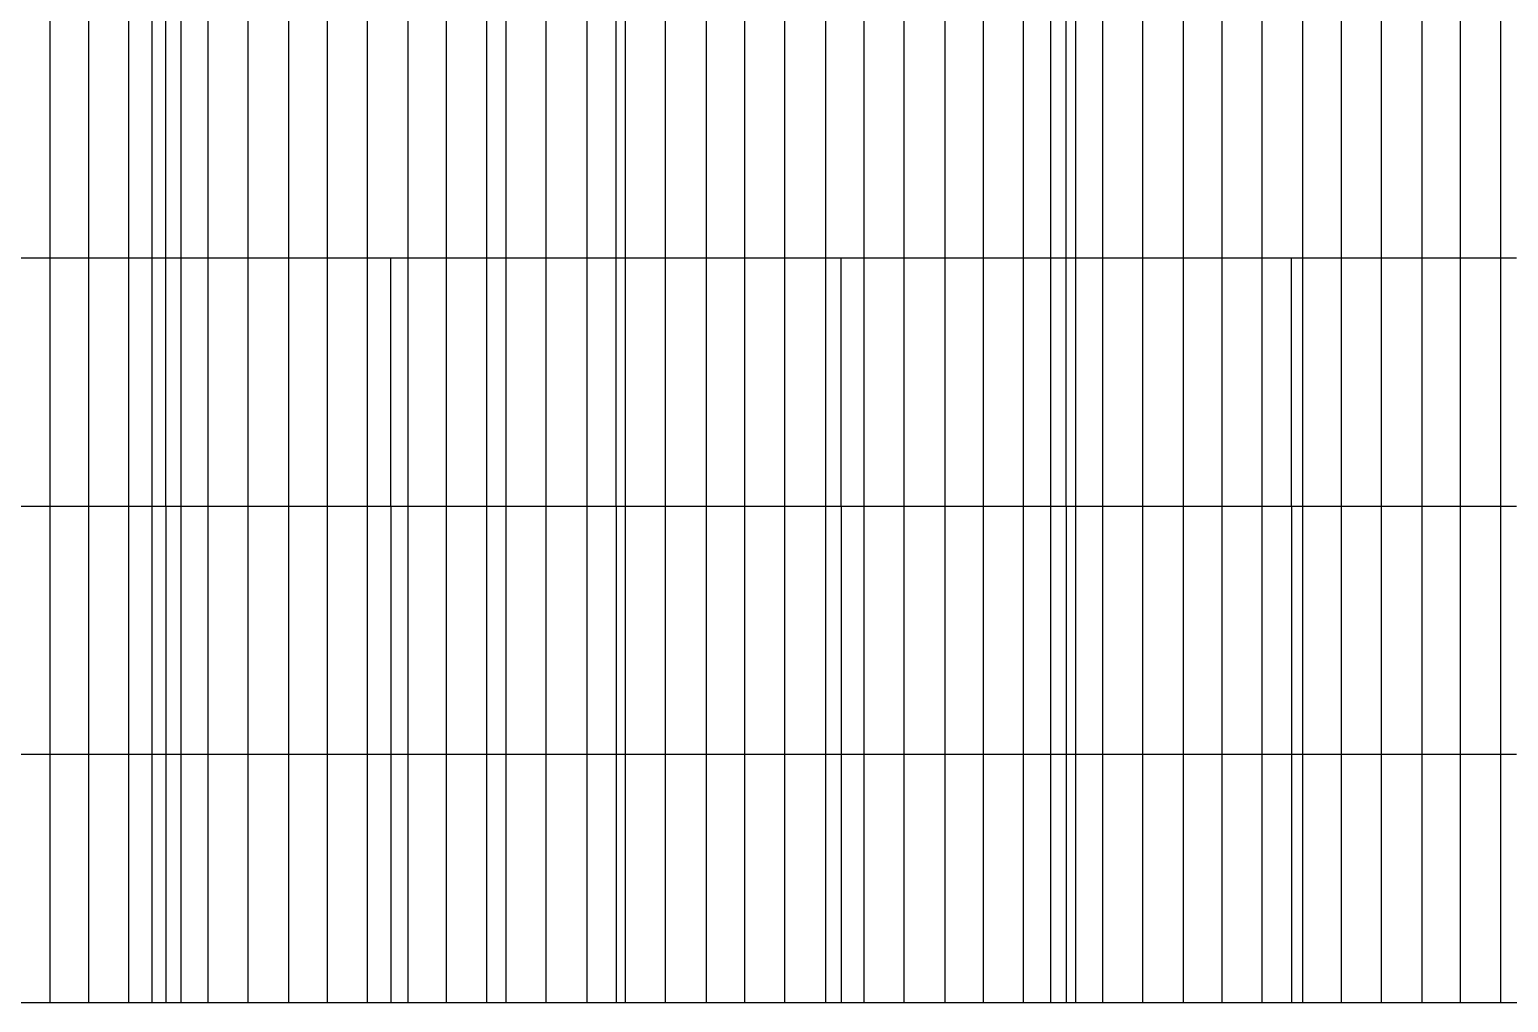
# Model space of a CAD drawing. Extents: x 0 to 304, y 106 to 158.
# Drawn here: x 113.16 to 151.59, y 106 to 131.28 of the extents above; entities that cross this region are included whole.
import ezdxf

# ---------------------------------------------------------------- set-up
doc = ezdxf.new("R2010")
doc.units = 0

msp = doc.modelspace()

# ---------------------------------------------------------------- linework, layer by layer
at = {"layer": 'main_merged'}
for p, q in [((111.75, 125.35, 4.8), (115.8, 125.35, 4.8)), ((111.75, 125.35, 9.6), (115.8, 125.35, 9.6)), ((111.75, 125.35, 14.4), (115.8, 125.35, 14.4)), ((123.45, 125.35, 4.8), (127.5, 125.35, 4.8)), ((123.45, 125.35, 9.6), (127.5, 125.35, 9.6)), ((123.45, 125.35, 14.4), (127.5, 125.35, 14.4)), ((135.15, 125.35, 4.8), (139.2, 125.35, 4.8)), ((135.15, 125.35, 9.6), (139.2, 125.35, 9.6)), ((135.15, 125.35, 14.4), (139.2, 125.35, 14.4)), ((146.85, 125.35, 4.8), (150.9, 125.35, 4.8)), ((146.85, 125.35, 9.6), (150.9, 125.35, 9.6)), ((146.85, 125.35, 14.4), (150.9, 125.35, 14.4)), ((111.75, 118.9, 4.8), (115.8, 118.9, 4.8)), ((111.75, 118.9, 9.6), (115.8, 118.9, 9.6)), ((111.75, 118.9, 14.4), (115.8, 118.9, 14.4)), ((123.45, 118.9, 4.8), (127.5, 118.9, 4.8)), ((123.45, 118.9, 9.6), (127.5, 118.9, 9.6)), ((123.45, 118.9, 14.4), (127.5, 118.9, 14.4)), ((135.15, 118.9, 4.8), (139.2, 118.9, 4.8)), ((135.15, 118.9, 9.6), (139.2, 118.9, 9.6)), ((135.15, 118.9, 14.4), (139.2, 118.9, 14.4)), ((146.85, 118.9, 4.8), (150.9, 118.9, 4.8)), ((146.85, 118.9, 9.6), (150.9, 118.9, 9.6)), ((146.85, 118.9, 14.4), (150.9, 118.9, 14.4)), ((111.75, 112.45, 4.8), (115.8, 112.45, 4.8)), ((111.75, 112.45, 9.6), (115.8, 112.45, 9.6)), ((111.75, 112.45, 14.4), (115.8, 112.45, 14.4)), ((123.45, 112.45, 4.8), (127.5, 112.45, 4.8)), ((123.45, 112.45, 9.6), (127.5, 112.45, 9.6)), ((123.45, 112.45, 14.4), (127.5, 112.45, 14.4)), ((135.15, 112.45, 4.8), (139.2, 112.45, 4.8)), ((135.15, 112.45, 9.6), (139.2, 112.45, 9.6)), ((135.15, 112.45, 14.4), (139.2, 112.45, 14.4)), ((146.85, 112.45, 4.8), (150.9, 112.45, 4.8)), ((146.85, 112.45, 9.6), (150.9, 112.45, 9.6)), ((146.85, 112.45, 14.4), (150.9, 112.45, 14.4)), ((111.75, 106, 4.8), (115.8, 106, 4.8)), ((111.75, 106, 9.6), (115.8, 106, 9.6)), ((111.75, 106, 14.4), (115.8, 106, 14.4)), ((123.45, 106, 4.8), (127.5, 106, 4.8)), ((123.45, 106, 9.6), (127.5, 106, 9.6)), ((123.45, 106, 14.4), (127.5, 106, 14.4)), ((135.15, 106, 4.8), (139.2, 106, 4.8)), ((135.15, 106, 9.6), (139.2, 106, 9.6)), ((135.15, 106, 14.4), (139.2, 106, 14.4)), ((146.85, 106, 4.8), (150.9, 106, 4.8)), ((146.85, 106, 9.6), (150.9, 106, 9.6)), ((146.85, 106, 14.4), (150.9, 106, 14.4))]:
    msp.add_line(p, q, dxfattribs=at)
at = {"layer": 'main_splited'}
for p, q in [((115.8, 125.35, 4.8), (116.7, 125.35, 4.8)), ((115.8, 125.35, 9.6), (116.7, 125.35, 9.6)), ((115.8, 125.35, 14.4), (116.7, 125.35, 14.4)), ((116.7, 125.35, 4.8), (122.55, 125.35, 4.8)), ((116.7, 125.35, 9.6), (122.55, 125.35, 9.6)), ((116.7, 125.35, 14.4), (122.55, 125.35, 14.4)), ((122.55, 125.35, 4.8), (123.45, 125.35, 4.8)), ((122.55, 125.35, 9.6), (123.45, 125.35, 9.6)), ((122.55, 125.35, 14.4), (123.45, 125.35, 14.4)), ((127.5, 125.35, 4.8), (128.4, 125.35, 4.8)), ((127.5, 125.35, 9.6), (128.4, 125.35, 9.6)), ((127.5, 125.35, 14.4), (128.4, 125.35, 14.4)), ((128.4, 125.35, 4.8), (134.25, 125.35, 4.8)), ((128.4, 125.35, 9.6), (134.25, 125.35, 9.6)), ((128.4, 125.35, 14.4), (134.25, 125.35, 14.4)), ((134.25, 125.35, 4.8), (135.15, 125.35, 4.8)), ((134.25, 125.35, 9.6), (135.15, 125.35, 9.6)), ((134.25, 125.35, 14.4), (135.15, 125.35, 14.4)), ((139.2, 125.35, 4.8), (140.1, 125.35, 4.8)), ((139.2, 125.35, 9.6), (140.1, 125.35, 9.6)), ((139.2, 125.35, 14.4), (140.1, 125.35, 14.4)), ((140.1, 125.35, 4.8), (145.95, 125.35, 4.8)), ((140.1, 125.35, 9.6), (145.95, 125.35, 9.6)), ((140.1, 125.35, 14.4), (145.95, 125.35, 14.4)), ((145.95, 125.35, 4.8), (146.85, 125.35, 4.8)), ((145.95, 125.35, 9.6), (146.85, 125.35, 9.6)), ((145.95, 125.35, 14.4), (146.85, 125.35, 14.4)), ((150.9, 125.35, 4.8), (151.8, 125.35, 4.8)), ((150.9, 125.35, 9.6), (151.8, 125.35, 9.6)), ((150.9, 125.35, 14.4), (151.8, 125.35, 14.4)), ((115.8, 118.9, 4.8), (116.7, 118.9, 4.8)), ((115.8, 118.9, 9.6), (116.7, 118.9, 9.6)), ((115.8, 118.9, 14.4), (116.7, 118.9, 14.4)), ((116.7, 118.9, 4.8), (122.55, 118.9, 4.8)), ((116.7, 118.9, 9.6), (122.55, 118.9, 9.6)), ((116.7, 118.9, 14.4), (122.55, 118.9, 14.4)), ((122.55, 118.9, 4.8), (123.45, 118.9, 4.8)), ((122.55, 118.9, 9.6), (123.45, 118.9, 9.6)), ((122.55, 118.9, 14.4), (123.45, 118.9, 14.4)), ((127.5, 118.9, 4.8), (128.4, 118.9, 4.8)), ((127.5, 118.9, 9.6), (128.4, 118.9, 9.6)), ((127.5, 118.9, 14.4), (128.4, 118.9, 14.4)), ((128.4, 118.9, 4.8), (134.25, 118.9, 4.8)), ((128.4, 118.9, 9.6), (134.25, 118.9, 9.6)), ((128.4, 118.9, 14.4), (134.25, 118.9, 14.4)), ((134.25, 118.9, 4.8), (135.15, 118.9, 4.8)), ((134.25, 118.9, 9.6), (135.15, 118.9, 9.6)), ((134.25, 118.9, 14.4), (135.15, 118.9, 14.4)), ((139.2, 118.9, 4.8), (140.1, 118.9, 4.8)), ((139.2, 118.9, 9.6), (140.1, 118.9, 9.6)), ((139.2, 118.9, 14.4), (140.1, 118.9, 14.4)), ((140.1, 118.9, 4.8), (145.95, 118.9, 4.8)), ((140.1, 118.9, 9.6), (145.95, 118.9, 9.6)), ((140.1, 118.9, 14.4), (145.95, 118.9, 14.4)), ((145.95, 118.9, 4.8), (146.85, 118.9, 4.8)), ((145.95, 118.9, 9.6), (146.85, 118.9, 9.6)), ((145.95, 118.9, 14.4), (146.85, 118.9, 14.4)), ((150.9, 118.9, 4.8), (151.8, 118.9, 4.8)), ((150.9, 118.9, 9.6), (151.8, 118.9, 9.6)), ((150.9, 118.9, 14.4), (151.8, 118.9, 14.4)), ((115.8, 112.45, 4.8), (116.7, 112.45, 4.8)), ((115.8, 112.45, 9.6), (116.7, 112.45, 9.6)), ((115.8, 112.45, 14.4), (116.7, 112.45, 14.4)), ((116.7, 112.45, 4.8), (122.55, 112.45, 4.8)), ((116.7, 112.45, 9.6), (122.55, 112.45, 9.6)), ((116.7, 112.45, 14.4), (122.55, 112.45, 14.4)), ((122.55, 112.45, 4.8), (123.45, 112.45, 4.8)), ((122.55, 112.45, 9.6), (123.45, 112.45, 9.6)), ((122.55, 112.45, 14.4), (123.45, 112.45, 14.4)), ((127.5, 112.45, 4.8), (128.4, 112.45, 4.8)), ((127.5, 112.45, 9.6), (128.4, 112.45, 9.6)), ((127.5, 112.45, 14.4), (128.4, 112.45, 14.4)), ((128.4, 112.45, 4.8), (134.25, 112.45, 4.8)), ((128.4, 112.45, 9.6), (134.25, 112.45, 9.6)), ((128.4, 112.45, 14.4), (134.25, 112.45, 14.4)), ((134.25, 112.45, 4.8), (135.15, 112.45, 4.8)), ((134.25, 112.45, 9.6), (135.15, 112.45, 9.6)), ((134.25, 112.45, 14.4), (135.15, 112.45, 14.4)), ((139.2, 112.45, 4.8), (140.1, 112.45, 4.8)), ((139.2, 112.45, 9.6), (140.1, 112.45, 9.6)), ((139.2, 112.45, 14.4), (140.1, 112.45, 14.4)), ((140.1, 112.45, 4.8), (145.95, 112.45, 4.8)), ((140.1, 112.45, 9.6), (145.95, 112.45, 9.6)), ((140.1, 112.45, 14.4), (145.95, 112.45, 14.4)), ((145.95, 112.45, 4.8), (146.85, 112.45, 4.8)), ((145.95, 112.45, 9.6), (146.85, 112.45, 9.6)), ((145.95, 112.45, 14.4), (146.85, 112.45, 14.4)), ((150.9, 112.45, 4.8), (151.8, 112.45, 4.8)), ((150.9, 112.45, 9.6), (151.8, 112.45, 9.6)), ((150.9, 112.45, 14.4), (151.8, 112.45, 14.4)), ((115.8, 106, 4.8), (116.7, 106, 4.8)), ((115.8, 106, 9.6), (116.7, 106, 9.6)), ((115.8, 106, 14.4), (116.7, 106, 14.4)), ((116.7, 106, 4.8), (122.55, 106, 4.8)), ((116.7, 106, 9.6), (122.55, 106, 9.6)), ((116.7, 106, 14.4), (122.55, 106, 14.4)), ((122.55, 106, 4.8), (123.45, 106, 4.8)), ((122.55, 106, 9.6), (123.45, 106, 9.6)), ((122.55, 106, 14.4), (123.45, 106, 14.4)), ((127.5, 106, 4.8), (128.4, 106, 4.8)), ((127.5, 106, 9.6), (128.4, 106, 9.6)), ((127.5, 106, 14.4), (128.4, 106, 14.4)), ((128.4, 106, 4.8), (134.25, 106, 4.8)), ((128.4, 106, 9.6), (134.25, 106, 9.6)), ((128.4, 106, 14.4), (134.25, 106, 14.4)), ((134.25, 106, 4.8), (135.15, 106, 4.8)), ((134.25, 106, 9.6), (135.15, 106, 9.6)), ((134.25, 106, 14.4), (135.15, 106, 14.4)), ((139.2, 106, 4.8), (140.1, 106, 4.8)), ((139.2, 106, 9.6), (140.1, 106, 9.6)), ((139.2, 106, 14.4), (140.1, 106, 14.4)), ((140.1, 106, 4.8), (145.95, 106, 4.8)), ((140.1, 106, 9.6), (145.95, 106, 9.6)), ((140.1, 106, 14.4), (145.95, 106, 14.4)), ((145.95, 106, 4.8), (146.85, 106, 4.8)), ((145.95, 106, 9.6), (146.85, 106, 9.6)), ((145.95, 106, 14.4), (146.85, 106, 14.4)), ((150.9, 106, 4.8), (151.8, 106, 4.8)), ((150.9, 106, 9.6), (151.8, 106, 9.6)), ((150.9, 106, 14.4), (151.8, 106, 14.4))]:
    msp.add_line(p, q, dxfattribs=at)
at = {"layer": 'RRO 200x300x6'}
for p, q in [((116.7, 125.35), (116.7, 125.35, 4.8)), ((116.7, 125.35, 4.8), (116.7, 125.35, 9.6)), ((116.7, 125.35, 9.6), (116.7, 125.35, 14.4)), ((122.55, 125.35), (122.55, 125.35, 4.8)), ((122.55, 125.35, 4.8), (122.55, 125.35, 9.6)), ((122.55, 125.35, 9.6), (122.55, 125.35, 14.4)), ((128.4, 125.35), (128.4, 125.35, 4.8)), ((128.4, 125.35, 4.8), (128.4, 125.35, 9.6)), ((128.4, 125.35, 9.6), (128.4, 125.35, 14.4)), ((134.25, 125.35), (134.25, 125.35, 4.8)), ((134.25, 125.35, 4.8), (134.25, 125.35, 9.6)), ((134.25, 125.35, 9.6), (134.25, 125.35, 14.4)), ((140.1, 125.35), (140.1, 125.35, 4.8)), ((140.1, 125.35, 4.8), (140.1, 125.35, 9.6)), ((140.1, 125.35, 9.6), (140.1, 125.35, 14.4)), ((145.95, 125.35), (145.95, 125.35, 4.8)), ((145.95, 125.35, 4.8), (145.95, 125.35, 9.6)), ((145.95, 125.35, 9.6), (145.95, 125.35, 14.4)), ((116.7, 118.9), (116.7, 118.9, 4.8)), ((116.7, 118.9, 4.8), (116.7, 118.9, 9.6)), ((116.7, 118.9, 9.6), (116.7, 118.9, 14.4)), ((122.55, 118.9), (122.55, 118.9, 4.8)), ((122.55, 118.9, 4.8), (122.55, 118.9, 9.6)), ((122.55, 118.9, 9.6), (122.55, 118.9, 14.4)), ((128.4, 118.9), (128.4, 118.9, 4.8)), ((128.4, 118.9, 4.8), (128.4, 118.9, 9.6)), ((128.4, 118.9, 9.6), (128.4, 118.9, 14.4)), ((134.25, 118.9), (134.25, 118.9, 4.8)), ((134.25, 118.9, 4.8), (134.25, 118.9, 9.6)), ((134.25, 118.9, 9.6), (134.25, 118.9, 14.4)), ((140.1, 118.9), (140.1, 118.9, 4.8)), ((140.1, 118.9, 4.8), (140.1, 118.9, 9.6)), ((140.1, 118.9, 9.6), (140.1, 118.9, 14.4)), ((145.95, 118.9), (145.95, 118.9, 4.8)), ((145.95, 118.9, 4.8), (145.95, 118.9, 9.6)), ((145.95, 118.9, 9.6), (145.95, 118.9, 14.4)), ((116.7, 112.45), (116.7, 112.45, 4.8)), ((116.7, 112.45, 4.8), (116.7, 112.45, 9.6)), ((116.7, 112.45, 9.6), (116.7, 112.45, 14.4)), ((122.55, 112.45), (122.55, 112.45, 4.8)), ((122.55, 112.45, 4.8), (122.55, 112.45, 9.6)), ((122.55, 112.45, 9.6), (122.55, 112.45, 14.4)), ((128.4, 112.45), (128.4, 112.45, 4.8)), ((128.4, 112.45, 4.8), (128.4, 112.45, 9.6)), ((128.4, 112.45, 9.6), (128.4, 112.45, 14.4)), ((134.25, 112.45), (134.25, 112.45, 4.8)), ((134.25, 112.45, 4.8), (134.25, 112.45, 9.6)), ((134.25, 112.45, 9.6), (134.25, 112.45, 14.4)), ((140.1, 112.45), (140.1, 112.45, 4.8)), ((140.1, 112.45, 4.8), (140.1, 112.45, 9.6)), ((140.1, 112.45, 9.6), (140.1, 112.45, 14.4)), ((145.95, 112.45), (145.95, 112.45, 4.8)), ((145.95, 112.45, 4.8), (145.95, 112.45, 9.6)), ((145.95, 112.45, 9.6), (145.95, 112.45, 14.4)), ((116.7, 106), (116.7, 106, 4.8)), ((116.7, 106, 4.8), (116.7, 106, 9.6)), ((116.7, 106, 9.6), (116.7, 106, 14.4)), ((122.55, 106), (122.55, 106, 4.8)), ((122.55, 106, 4.8), (122.55, 106, 9.6)), ((122.55, 106, 9.6), (122.55, 106, 14.4)), ((128.4, 106), (128.4, 106, 4.8)), ((128.4, 106, 4.8), (128.4, 106, 9.6)), ((128.4, 106, 9.6), (128.4, 106, 14.4)), ((134.25, 106), (134.25, 106, 4.8)), ((134.25, 106, 4.8), (134.25, 106, 9.6)), ((134.25, 106, 9.6), (134.25, 106, 14.4)), ((140.1, 106), (140.1, 106, 4.8)), ((140.1, 106, 4.8), (140.1, 106, 9.6)), ((140.1, 106, 9.6), (140.1, 106, 14.4)), ((145.95, 106), (145.95, 106, 4.8)), ((145.95, 106, 4.8), (145.95, 106, 9.6)), ((145.95, 106, 9.6), (145.95, 106, 14.4))]:
    msp.add_line(p, q, dxfattribs=at)
at = {"layer": 'secondary'}
for p, q in [((113.69, 131.8, 4.8), (113.69, 125.35, 4.8)), ((113.69, 131.8, 9.6), (113.69, 125.35, 9.6)), ((113.69, 131.8, 14.4), (113.69, 125.35, 14.4)), ((114.69, 131.8, 4.8), (114.69, 125.35, 4.8)), ((114.69, 131.8, 9.6), (114.69, 125.35, 9.6)), ((114.69, 131.8, 14.4), (114.69, 125.35, 14.4)), ((115.73, 131.8, 4.8), (115.73, 125.35, 4.8)), ((115.73, 131.8, 9.6), (115.73, 125.35, 9.6)), ((115.73, 131.8, 14.4), (115.73, 125.35, 14.4)), ((116.34, 131.8, 4.8), (116.34, 125.35, 4.8)), ((116.34, 131.8, 9.6), (116.34, 125.35, 9.6)), ((116.34, 131.8, 14.4), (116.34, 125.35, 14.4)), ((117.09, 131.8, 4.8), (117.09, 125.35, 4.8)), ((117.09, 131.8, 9.6), (117.09, 125.35, 9.6)), ((117.09, 131.8, 14.4), (117.09, 125.35, 14.4)), ((117.79, 131.8, 4.8), (117.79, 125.35, 4.8)), ((117.79, 131.8, 9.6), (117.79, 125.35, 9.6)), ((117.79, 131.8, 14.4), (117.79, 125.35, 14.4)), ((118.83, 131.8, 4.8), (118.83, 125.35, 4.8)), ((118.83, 131.8, 9.6), (118.83, 125.35, 9.6)), ((118.83, 131.8, 14.4), (118.83, 125.35, 14.4)), ((119.89, 131.8, 4.8), (119.89, 125.35, 4.8)), ((119.89, 131.8, 9.6), (119.89, 125.35, 9.6)), ((119.89, 131.8, 14.4), (119.89, 125.35, 14.4)), ((120.89, 131.8, 4.8), (120.89, 125.35, 4.8)), ((120.89, 131.8, 9.6), (120.89, 125.35, 9.6)), ((120.89, 131.8, 14.4), (120.89, 125.35, 14.4)), ((121.93, 131.8, 4.8), (121.93, 125.35, 4.8)), ((121.93, 131.8, 9.6), (121.93, 125.35, 9.6)), ((121.93, 131.8, 14.4), (121.93, 125.35, 14.4)), ((122.99, 131.8, 4.8), (122.99, 125.35, 4.8)), ((122.99, 131.8, 9.6), (122.99, 125.35, 9.6)), ((122.99, 131.8, 14.4), (122.99, 125.35, 14.4)), ((123.99, 131.8, 4.8), (123.99, 125.35, 4.8)), ((123.99, 131.8, 9.6), (123.99, 125.35, 9.6)), ((123.99, 131.8, 14.4), (123.99, 125.35, 14.4)), ((125.03, 131.8, 4.8), (125.03, 125.35, 4.8)), ((125.03, 131.8, 9.6), (125.03, 125.35, 9.6)), ((125.03, 131.8, 14.4), (125.03, 125.35, 14.4)), ((125.54, 131.8, 4.8), (125.54, 125.35, 4.8)), ((125.54, 131.8, 9.6), (125.54, 125.35, 9.6)), ((125.54, 131.8, 14.4), (125.54, 125.35, 14.4)), ((126.58, 131.8, 4.8), (126.58, 125.35, 4.8)), ((126.58, 131.8, 9.6), (126.58, 125.35, 9.6)), ((126.58, 131.8, 14.4), (126.58, 125.35, 14.4)), ((127.64, 131.8, 4.8), (127.64, 125.35, 4.8)), ((127.64, 131.8, 9.6), (127.64, 125.35, 9.6)), ((127.64, 131.8, 14.4), (127.64, 125.35, 14.4)), ((128.64, 131.8, 4.8), (128.64, 125.35, 4.8)), ((128.64, 131.8, 9.6), (128.64, 125.35, 9.6)), ((128.64, 131.8, 14.4), (128.64, 125.35, 14.4)), ((129.68, 131.8, 4.8), (129.68, 125.35, 4.8)), ((129.68, 131.8, 9.6), (129.68, 125.35, 9.6)), ((129.68, 131.8, 14.4), (129.68, 125.35, 14.4)), ((130.74, 131.8, 4.8), (130.74, 125.35, 4.8)), ((130.74, 131.8, 9.6), (130.74, 125.35, 9.6)), ((130.74, 131.8, 14.4), (130.74, 125.35, 14.4)), ((131.74, 131.8, 4.8), (131.74, 125.35, 4.8)), ((131.74, 131.8, 9.6), (131.74, 125.35, 9.6)), ((131.74, 131.8, 14.4), (131.74, 125.35, 14.4)), ((132.78, 131.8, 4.8), (132.78, 125.35, 4.8)), ((132.78, 131.8, 9.6), (132.78, 125.35, 9.6)), ((132.78, 131.8, 14.4), (132.78, 125.35, 14.4)), ((133.84, 131.8, 4.8), (133.84, 125.35, 4.8)), ((133.84, 131.8, 9.6), (133.84, 125.35, 9.6)), ((133.84, 131.8, 14.4), (133.84, 125.35, 14.4)), ((134.84, 131.8, 4.8), (134.84, 125.35, 4.8)), ((134.84, 131.8, 9.6), (134.84, 125.35, 9.6)), ((134.84, 131.8, 14.4), (134.84, 125.35, 14.4)), ((135.88, 131.8, 4.8), (135.88, 125.35, 4.8)), ((135.88, 131.8, 9.6), (135.88, 125.35, 9.6)), ((135.88, 131.8, 14.4), (135.88, 125.35, 14.4)), ((136.94, 131.8, 4.8), (136.94, 125.35, 4.8)), ((136.94, 131.8, 9.6), (136.94, 125.35, 9.6)), ((136.94, 131.8, 14.4), (136.94, 125.35, 14.4)), ((137.94, 131.8, 4.8), (137.94, 125.35, 4.8)), ((137.94, 131.8, 9.6), (137.94, 125.35, 9.6)), ((137.94, 131.8, 14.4), (137.94, 125.35, 14.4)), ((138.98, 131.8, 4.8), (138.98, 125.35, 4.8)), ((138.98, 131.8, 9.6), (138.98, 125.35, 9.6)), ((138.98, 131.8, 14.4), (138.98, 125.35, 14.4)), ((139.69, 131.8, 4.8), (139.69, 125.35, 4.8)), ((139.69, 131.8, 9.6), (139.69, 125.35, 9.6)), ((139.69, 131.8, 14.4), (139.69, 125.35, 14.4)), ((140.34, 131.8, 4.8), (140.34, 125.35, 4.8)), ((140.34, 131.8, 9.6), (140.34, 125.35, 9.6)), ((140.34, 131.8, 14.4), (140.34, 125.35, 14.4)), ((141.04, 131.8, 4.8), (141.04, 125.35, 4.8)), ((141.04, 131.8, 9.6), (141.04, 125.35, 9.6)), ((141.04, 131.8, 14.4), (141.04, 125.35, 14.4)), ((142.08, 131.8, 4.8), (142.08, 125.35, 4.8)), ((142.08, 131.8, 9.6), (142.08, 125.35, 9.6)), ((142.08, 131.8, 14.4), (142.08, 125.35, 14.4)), ((143.14, 131.8, 4.8), (143.14, 125.35, 4.8)), ((143.14, 131.8, 9.6), (143.14, 125.35, 9.6)), ((143.14, 131.8, 14.4), (143.14, 125.35, 14.4)), ((144.14, 131.8, 4.8), (144.14, 125.35, 4.8)), ((144.14, 131.8, 9.6), (144.14, 125.35, 9.6)), ((144.14, 131.8, 14.4), (144.14, 125.35, 14.4)), ((145.18, 131.8, 4.8), (145.18, 125.35, 4.8)), ((145.18, 131.8, 9.6), (145.18, 125.35, 9.6)), ((145.18, 131.8, 14.4), (145.18, 125.35, 14.4)), ((146.24, 131.8, 4.8), (146.24, 125.35, 4.8)), ((146.24, 131.8, 9.6), (146.24, 125.35, 9.6)), ((146.24, 131.8, 14.4), (146.24, 125.35, 14.4)), ((147.24, 131.8, 4.8), (147.24, 125.35, 4.8)), ((147.24, 131.8, 9.6), (147.24, 125.35, 9.6)), ((147.24, 131.8, 14.4), (147.24, 125.35, 14.4)), ((148.28, 131.8, 4.8), (148.28, 125.35, 4.8)), ((148.28, 131.8, 9.6), (148.28, 125.35, 9.6)), ((148.28, 131.8, 14.4), (148.28, 125.35, 14.4)), ((149.34, 131.8, 4.8), (149.34, 125.35, 4.8)), ((149.34, 131.8, 9.6), (149.34, 125.35, 9.6)), ((149.34, 131.8, 14.4), (149.34, 125.35, 14.4)), ((150.34, 131.8, 4.8), (150.34, 125.35, 4.8)), ((150.34, 131.8, 9.6), (150.34, 125.35, 9.6)), ((150.34, 131.8, 14.4), (150.34, 125.35, 14.4)), ((151.38, 131.8, 4.8), (151.38, 125.35, 4.8)), ((151.38, 131.8, 9.6), (151.38, 125.35, 9.6)), ((151.38, 131.8, 14.4), (151.38, 125.35, 14.4)), ((113.69, 125.35, 4.8), (113.69, 118.9, 4.8)), ((113.69, 125.35, 9.6), (113.69, 118.9, 9.6)), ((113.69, 125.35, 14.4), (113.69, 118.9, 14.4)), ((114.69, 125.35, 4.8), (114.69, 118.9, 4.8)), ((114.69, 125.35, 9.6), (114.69, 118.9, 9.6)), ((114.69, 125.35, 14.4), (114.69, 118.9, 14.4)), ((115.73, 125.35, 4.8), (115.73, 118.9, 4.8)), ((115.73, 125.35, 9.6), (115.73, 118.9, 9.6)), ((115.73, 125.35, 14.4), (115.73, 118.9, 14.4)), ((116.34, 125.35, 4.8), (116.34, 118.9, 4.8)), ((116.34, 125.35, 9.6), (116.34, 118.9, 9.6)), ((116.34, 125.35, 14.4), (116.34, 118.9, 14.4)), ((117.09, 125.35, 4.8), (117.09, 118.9, 4.8)), ((117.09, 125.35, 9.6), (117.09, 118.9, 9.6)), ((117.09, 125.35, 14.4), (117.09, 118.9, 14.4)), ((117.79, 125.35, 4.8), (117.79, 118.9, 4.8)), ((117.79, 125.35, 9.6), (117.79, 118.9, 9.6)), ((117.79, 125.35, 14.4), (117.79, 118.9, 14.4)), ((118.83, 125.35, 4.8), (118.83, 118.9, 4.8)), ((118.83, 125.35, 9.6), (118.83, 118.9, 9.6)), ((118.83, 125.35, 14.4), (118.83, 118.9, 14.4)), ((119.89, 125.35, 4.8), (119.89, 118.9, 4.8)), ((119.89, 125.35, 9.6), (119.89, 118.9, 9.6)), ((119.89, 125.35, 14.4), (119.89, 118.9, 14.4)), ((120.89, 125.35, 4.8), (120.89, 118.9, 4.8)), ((120.89, 125.35, 9.6), (120.89, 118.9, 9.6)), ((120.89, 125.35, 14.4), (120.89, 118.9, 14.4)), ((121.93, 125.35, 4.8), (121.93, 118.9, 4.8)), ((121.93, 125.35, 9.6), (121.93, 118.9, 9.6)), ((121.93, 125.35, 14.4), (121.93, 118.9, 14.4)), ((122.99, 125.35, 4.8), (122.99, 118.9, 4.8)), ((122.99, 125.35, 9.6), (122.99, 118.9, 9.6)), ((122.99, 125.35, 14.4), (122.99, 118.9, 14.4)), ((123.99, 125.35, 4.8), (123.99, 118.9, 4.8)), ((123.99, 125.35, 9.6), (123.99, 118.9, 9.6)), ((123.99, 125.35, 14.4), (123.99, 118.9, 14.4)), ((125.03, 125.35, 4.8), (125.03, 118.9, 4.8)), ((125.03, 125.35, 9.6), (125.03, 118.9, 9.6)), ((125.03, 125.35, 14.4), (125.03, 118.9, 14.4)), ((125.54, 125.35, 4.8), (125.54, 118.9, 4.8)), ((125.54, 125.35, 9.6), (125.54, 118.9, 9.6)), ((125.54, 125.35, 14.4), (125.54, 118.9, 14.4)), ((126.58, 125.35, 4.8), (126.58, 118.9, 4.8)), ((126.58, 125.35, 9.6), (126.58, 118.9, 9.6)), ((126.58, 125.35, 14.4), (126.58, 118.9, 14.4)), ((127.64, 125.35, 4.8), (127.64, 118.9, 4.8)), ((127.64, 125.35, 9.6), (127.64, 118.9, 9.6)), ((127.64, 125.35, 14.4), (127.64, 118.9, 14.4)), ((128.64, 125.35, 4.8), (128.64, 118.9, 4.8)), ((128.64, 125.35, 9.6), (128.64, 118.9, 9.6)), ((128.64, 125.35, 14.4), (128.64, 118.9, 14.4)), ((129.68, 125.35, 4.8), (129.68, 118.9, 4.8)), ((129.68, 125.35, 9.6), (129.68, 118.9, 9.6)), ((129.68, 125.35, 14.4), (129.68, 118.9, 14.4)), ((130.74, 125.35, 4.8), (130.74, 118.9, 4.8)), ((130.74, 125.35, 9.6), (130.74, 118.9, 9.6)), ((130.74, 125.35, 14.4), (130.74, 118.9, 14.4)), ((131.74, 125.35, 4.8), (131.74, 118.9, 4.8)), ((131.74, 125.35, 9.6), (131.74, 118.9, 9.6)), ((131.74, 125.35, 14.4), (131.74, 118.9, 14.4)), ((132.78, 125.35, 4.8), (132.78, 118.9, 4.8)), ((132.78, 125.35, 9.6), (132.78, 118.9, 9.6)), ((132.78, 125.35, 14.4), (132.78, 118.9, 14.4)), ((133.84, 125.35, 4.8), (133.84, 118.9, 4.8)), ((133.84, 125.35, 9.6), (133.84, 118.9, 9.6)), ((133.84, 125.35, 14.4), (133.84, 118.9, 14.4)), ((134.84, 125.35, 4.8), (134.84, 118.9, 4.8)), ((134.84, 125.35, 9.6), (134.84, 118.9, 9.6)), ((134.84, 125.35, 14.4), (134.84, 118.9, 14.4)), ((135.88, 125.35, 4.8), (135.88, 118.9, 4.8)), ((135.88, 125.35, 9.6), (135.88, 118.9, 9.6)), ((135.88, 125.35, 14.4), (135.88, 118.9, 14.4)), ((136.94, 125.35, 4.8), (136.94, 118.9, 4.8)), ((136.94, 125.35, 9.6), (136.94, 118.9, 9.6)), ((136.94, 125.35, 14.4), (136.94, 118.9, 14.4)), ((137.94, 125.35, 4.8), (137.94, 118.9, 4.8)), ((137.94, 125.35, 9.6), (137.94, 118.9, 9.6)), ((137.94, 125.35, 14.4), (137.94, 118.9, 14.4)), ((138.98, 125.35, 4.8), (138.98, 118.9, 4.8)), ((138.98, 125.35, 9.6), (138.98, 118.9, 9.6)), ((138.98, 125.35, 14.4), (138.98, 118.9, 14.4)), ((139.69, 125.35, 4.8), (139.69, 118.9, 4.8)), ((139.69, 125.35, 9.6), (139.69, 118.9, 9.6)), ((139.69, 125.35, 14.4), (139.69, 118.9, 14.4)), ((140.34, 125.35, 4.8), (140.34, 118.9, 4.8)), ((140.34, 125.35, 9.6), (140.34, 118.9, 9.6)), ((140.34, 125.35, 14.4), (140.34, 118.9, 14.4)), ((141.04, 125.35, 4.8), (141.04, 118.9, 4.8)), ((141.04, 125.35, 9.6), (141.04, 118.9, 9.6)), ((141.04, 125.35, 14.4), (141.04, 118.9, 14.4)), ((142.08, 125.35, 4.8), (142.08, 118.9, 4.8)), ((142.08, 125.35, 9.6), (142.08, 118.9, 9.6)), ((142.08, 125.35, 14.4), (142.08, 118.9, 14.4)), ((143.14, 125.35, 4.8), (143.14, 118.9, 4.8)), ((143.14, 125.35, 9.6), (143.14, 118.9, 9.6)), ((143.14, 125.35, 14.4), (143.14, 118.9, 14.4)), ((144.14, 125.35, 4.8), (144.14, 118.9, 4.8)), ((144.14, 125.35, 9.6), (144.14, 118.9, 9.6)), ((144.14, 125.35, 14.4), (144.14, 118.9, 14.4)), ((145.18, 125.35, 4.8), (145.18, 118.9, 4.8)), ((145.18, 125.35, 9.6), (145.18, 118.9, 9.6)), ((145.18, 125.35, 14.4), (145.18, 118.9, 14.4)), ((146.24, 125.35, 4.8), (146.24, 118.9, 4.8)), ((146.24, 125.35, 9.6), (146.24, 118.9, 9.6)), ((146.24, 125.35, 14.4), (146.24, 118.9, 14.4)), ((147.24, 125.35, 4.8), (147.24, 118.9, 4.8)), ((147.24, 125.35, 9.6), (147.24, 118.9, 9.6)), ((147.24, 125.35, 14.4), (147.24, 118.9, 14.4)), ((148.28, 125.35, 4.8), (148.28, 118.9, 4.8)), ((148.28, 125.35, 9.6), (148.28, 118.9, 9.6)), ((148.28, 125.35, 14.4), (148.28, 118.9, 14.4)), ((149.34, 125.35, 4.8), (149.34, 118.9, 4.8)), ((149.34, 125.35, 9.6), (149.34, 118.9, 9.6)), ((149.34, 125.35, 14.4), (149.34, 118.9, 14.4)), ((150.34, 125.35, 4.8), (150.34, 118.9, 4.8)), ((150.34, 125.35, 9.6), (150.34, 118.9, 9.6)), ((150.34, 125.35, 14.4), (150.34, 118.9, 14.4)), ((151.38, 125.35, 4.8), (151.38, 118.9, 4.8)), ((151.38, 125.35, 9.6), (151.38, 118.9, 9.6)), ((151.38, 125.35, 14.4), (151.38, 118.9, 14.4)), ((113.69, 118.9, 4.8), (113.69, 112.45, 4.8)), ((113.69, 118.9, 9.6), (113.69, 112.45, 9.6)), ((113.69, 118.9, 14.4), (113.69, 112.45, 14.4)), ((114.69, 118.9, 4.8), (114.69, 112.45, 4.8)), ((114.69, 118.9, 9.6), (114.69, 112.45, 9.6)), ((114.69, 118.9, 14.4), (114.69, 112.45, 14.4)), ((115.73, 118.9, 4.8), (115.73, 112.45, 4.8)), ((115.73, 118.9, 9.6), (115.73, 112.45, 9.6)), ((115.73, 118.9, 14.4), (115.73, 112.45, 14.4)), ((116.34, 118.9, 4.8), (116.34, 112.45, 4.8)), ((116.34, 118.9, 9.6), (116.34, 112.45, 9.6)), ((116.34, 118.9, 14.4), (116.34, 112.45, 14.4)), ((117.09, 118.9, 4.8), (117.09, 112.45, 4.8)), ((117.09, 118.9, 9.6), (117.09, 112.45, 9.6)), ((117.09, 118.9, 14.4), (117.09, 112.45, 14.4)), ((117.79, 118.9, 4.8), (117.79, 112.45, 4.8)), ((117.79, 118.9, 9.6), (117.79, 112.45, 9.6)), ((117.79, 118.9, 14.4), (117.79, 112.45, 14.4)), ((118.83, 118.9, 4.8), (118.83, 112.45, 4.8)), ((118.83, 118.9, 9.6), (118.83, 112.45, 9.6)), ((118.83, 118.9, 14.4), (118.83, 112.45, 14.4)), ((119.89, 118.9, 4.8), (119.89, 112.45, 4.8)), ((119.89, 118.9, 9.6), (119.89, 112.45, 9.6)), ((119.89, 118.9, 14.4), (119.89, 112.45, 14.4)), ((120.89, 118.9, 4.8), (120.89, 112.45, 4.8)), ((120.89, 118.9, 9.6), (120.89, 112.45, 9.6)), ((120.89, 118.9, 14.4), (120.89, 112.45, 14.4)), ((121.93, 118.9, 4.8), (121.93, 112.45, 4.8)), ((121.93, 118.9, 9.6), (121.93, 112.45, 9.6)), ((121.93, 118.9, 14.4), (121.93, 112.45, 14.4)), ((122.99, 118.9, 4.8), (122.99, 112.45, 4.8)), ((122.99, 118.9, 9.6), (122.99, 112.45, 9.6)), ((122.99, 118.9, 14.4), (122.99, 112.45, 14.4)), ((123.99, 118.9, 4.8), (123.99, 112.45, 4.8)), ((123.99, 118.9, 9.6), (123.99, 112.45, 9.6)), ((123.99, 118.9, 14.4), (123.99, 112.45, 14.4)), ((125.03, 118.9, 4.8), (125.03, 112.45, 4.8)), ((125.03, 118.9, 9.6), (125.03, 112.45, 9.6)), ((125.03, 118.9, 14.4), (125.03, 112.45, 14.4)), ((125.54, 118.9, 4.8), (125.54, 112.45, 4.8)), ((125.54, 118.9, 9.6), (125.54, 112.45, 9.6)), ((125.54, 118.9, 14.4), (125.54, 112.45, 14.4)), ((126.58, 118.9, 4.8), (126.58, 112.45, 4.8)), ((126.58, 118.9, 9.6), (126.58, 112.45, 9.6)), ((126.58, 118.9, 14.4), (126.58, 112.45, 14.4)), ((127.64, 118.9, 4.8), (127.64, 112.45, 4.8)), ((127.64, 118.9, 9.6), (127.64, 112.45, 9.6)), ((127.64, 118.9, 14.4), (127.64, 112.45, 14.4)), ((128.64, 118.9, 4.8), (128.64, 112.45, 4.8)), ((128.64, 118.9, 9.6), (128.64, 112.45, 9.6)), ((128.64, 118.9, 14.4), (128.64, 112.45, 14.4)), ((129.68, 118.9, 4.8), (129.68, 112.45, 4.8)), ((129.68, 118.9, 9.6), (129.68, 112.45, 9.6)), ((129.68, 118.9, 14.4), (129.68, 112.45, 14.4)), ((130.74, 118.9, 4.8), (130.74, 112.45, 4.8)), ((130.74, 118.9, 9.6), (130.74, 112.45, 9.6)), ((130.74, 118.9, 14.4), (130.74, 112.45, 14.4)), ((131.74, 118.9, 4.8), (131.74, 112.45, 4.8)), ((131.74, 118.9, 9.6), (131.74, 112.45, 9.6)), ((131.74, 118.9, 14.4), (131.74, 112.45, 14.4)), ((132.78, 118.9, 4.8), (132.78, 112.45, 4.8)), ((132.78, 118.9, 9.6), (132.78, 112.45, 9.6)), ((132.78, 118.9, 14.4), (132.78, 112.45, 14.4)), ((133.84, 118.9, 4.8), (133.84, 112.45, 4.8)), ((133.84, 118.9, 9.6), (133.84, 112.45, 9.6)), ((133.84, 118.9, 14.4), (133.84, 112.45, 14.4)), ((134.84, 118.9, 4.8), (134.84, 112.45, 4.8)), ((134.84, 118.9, 9.6), (134.84, 112.45, 9.6)), ((134.84, 118.9, 14.4), (134.84, 112.45, 14.4)), ((135.88, 118.9, 4.8), (135.88, 112.45, 4.8)), ((135.88, 118.9, 9.6), (135.88, 112.45, 9.6)), ((135.88, 118.9, 14.4), (135.88, 112.45, 14.4)), ((136.94, 118.9, 4.8), (136.94, 112.45, 4.8)), ((136.94, 118.9, 9.6), (136.94, 112.45, 9.6)), ((136.94, 118.9, 14.4), (136.94, 112.45, 14.4)), ((137.94, 118.9, 4.8), (137.94, 112.45, 4.8)), ((137.94, 118.9, 9.6), (137.94, 112.45, 9.6)), ((137.94, 118.9, 14.4), (137.94, 112.45, 14.4)), ((138.98, 118.9, 4.8), (138.98, 112.45, 4.8)), ((138.98, 118.9, 9.6), (138.98, 112.45, 9.6)), ((138.98, 118.9, 14.4), (138.98, 112.45, 14.4)), ((139.69, 118.9, 4.8), (139.69, 112.45, 4.8)), ((139.69, 118.9, 9.6), (139.69, 112.45, 9.6)), ((139.69, 118.9, 14.4), (139.69, 112.45, 14.4)), ((140.34, 118.9, 4.8), (140.34, 112.45, 4.8)), ((140.34, 118.9, 9.6), (140.34, 112.45, 9.6)), ((140.34, 118.9, 14.4), (140.34, 112.45, 14.4)), ((141.04, 118.9, 4.8), (141.04, 112.45, 4.8)), ((141.04, 118.9, 9.6), (141.04, 112.45, 9.6)), ((141.04, 118.9, 14.4), (141.04, 112.45, 14.4)), ((142.08, 118.9, 4.8), (142.08, 112.45, 4.8)), ((142.08, 118.9, 9.6), (142.08, 112.45, 9.6)), ((142.08, 118.9, 14.4), (142.08, 112.45, 14.4)), ((143.14, 118.9, 4.8), (143.14, 112.45, 4.8)), ((143.14, 118.9, 9.6), (143.14, 112.45, 9.6)), ((143.14, 118.9, 14.4), (143.14, 112.45, 14.4)), ((144.14, 118.9, 4.8), (144.14, 112.45, 4.8)), ((144.14, 118.9, 9.6), (144.14, 112.45, 9.6)), ((144.14, 118.9, 14.4), (144.14, 112.45, 14.4)), ((145.18, 118.9, 4.8), (145.18, 112.45, 4.8)), ((145.18, 118.9, 9.6), (145.18, 112.45, 9.6)), ((145.18, 118.9, 14.4), (145.18, 112.45, 14.4)), ((146.24, 118.9, 4.8), (146.24, 112.45, 4.8)), ((146.24, 118.9, 9.6), (146.24, 112.45, 9.6)), ((146.24, 118.9, 14.4), (146.24, 112.45, 14.4)), ((147.24, 118.9, 4.8), (147.24, 112.45, 4.8)), ((147.24, 118.9, 9.6), (147.24, 112.45, 9.6)), ((147.24, 118.9, 14.4), (147.24, 112.45, 14.4)), ((148.28, 118.9, 4.8), (148.28, 112.45, 4.8)), ((148.28, 118.9, 9.6), (148.28, 112.45, 9.6)), ((148.28, 118.9, 14.4), (148.28, 112.45, 14.4)), ((149.34, 118.9, 4.8), (149.34, 112.45, 4.8)), ((149.34, 118.9, 9.6), (149.34, 112.45, 9.6)), ((149.34, 118.9, 14.4), (149.34, 112.45, 14.4)), ((150.34, 118.9, 4.8), (150.34, 112.45, 4.8)), ((150.34, 118.9, 9.6), (150.34, 112.45, 9.6)), ((150.34, 118.9, 14.4), (150.34, 112.45, 14.4)), ((151.38, 118.9, 4.8), (151.38, 112.45, 4.8)), ((151.38, 118.9, 9.6), (151.38, 112.45, 9.6)), ((151.38, 118.9, 14.4), (151.38, 112.45, 14.4)), ((113.69, 112.45, 4.8), (113.69, 106, 4.8)), ((113.69, 112.45, 9.6), (113.69, 106, 9.6)), ((113.69, 112.45, 14.4), (113.69, 106, 14.4)), ((114.69, 112.45, 4.8), (114.69, 106, 4.8)), ((114.69, 112.45, 9.6), (114.69, 106, 9.6)), ((114.69, 112.45, 14.4), (114.69, 106, 14.4)), ((115.73, 112.45, 4.8), (115.73, 106, 4.8)), ((115.73, 112.45, 9.6), (115.73, 106, 9.6)), ((115.73, 112.45, 14.4), (115.73, 106, 14.4)), ((116.34, 112.45, 4.8), (116.34, 106, 4.8)), ((116.34, 112.45, 9.6), (116.34, 106, 9.6)), ((116.34, 112.45, 14.4), (116.34, 106, 14.4)), ((117.09, 112.45, 4.8), (117.09, 106, 4.8)), ((117.09, 112.45, 9.6), (117.09, 106, 9.6)), ((117.09, 112.45, 14.4), (117.09, 106, 14.4)), ((117.79, 112.45, 4.8), (117.79, 106, 4.8)), ((117.79, 112.45, 9.6), (117.79, 106, 9.6)), ((117.79, 112.45, 14.4), (117.79, 106, 14.4)), ((118.83, 112.45, 4.8), (118.83, 106, 4.8)), ((118.83, 112.45, 9.6), (118.83, 106, 9.6)), ((118.83, 112.45, 14.4), (118.83, 106, 14.4)), ((119.89, 112.45, 4.8), (119.89, 106, 4.8)), ((119.89, 112.45, 9.6), (119.89, 106, 9.6)), ((119.89, 112.45, 14.4), (119.89, 106, 14.4)), ((120.89, 112.45, 4.8), (120.89, 106, 4.8)), ((120.89, 112.45, 9.6), (120.89, 106, 9.6)), ((120.89, 112.45, 14.4), (120.89, 106, 14.4)), ((121.93, 112.45, 4.8), (121.93, 106, 4.8)), ((121.93, 112.45, 9.6), (121.93, 106, 9.6)), ((121.93, 112.45, 14.4), (121.93, 106, 14.4)), ((122.99, 112.45, 4.8), (122.99, 106, 4.8)), ((122.99, 112.45, 9.6), (122.99, 106, 9.6)), ((122.99, 112.45, 14.4), (122.99, 106, 14.4)), ((123.99, 112.45, 4.8), (123.99, 106, 4.8)), ((123.99, 112.45, 9.6), (123.99, 106, 9.6)), ((123.99, 112.45, 14.4), (123.99, 106, 14.4)), ((125.03, 112.45, 4.8), (125.03, 106, 4.8)), ((125.03, 112.45, 9.6), (125.03, 106, 9.6)), ((125.03, 112.45, 14.4), (125.03, 106, 14.4)), ((125.54, 112.45, 4.8), (125.54, 106, 4.8)), ((125.54, 112.45, 9.6), (125.54, 106, 9.6)), ((125.54, 112.45, 14.4), (125.54, 106, 14.4)), ((126.58, 112.45, 4.8), (126.58, 106, 4.8)), ((126.58, 112.45, 9.6), (126.58, 106, 9.6)), ((126.58, 112.45, 14.4), (126.58, 106, 14.4)), ((127.64, 112.45, 4.8), (127.64, 106, 4.8)), ((127.64, 112.45, 9.6), (127.64, 106, 9.6)), ((127.64, 112.45, 14.4), (127.64, 106, 14.4)), ((128.64, 112.45, 4.8), (128.64, 106, 4.8)), ((128.64, 112.45, 9.6), (128.64, 106, 9.6)), ((128.64, 112.45, 14.4), (128.64, 106, 14.4)), ((129.68, 112.45, 4.8), (129.68, 106, 4.8)), ((129.68, 112.45, 9.6), (129.68, 106, 9.6)), ((129.68, 112.45, 14.4), (129.68, 106, 14.4)), ((130.74, 112.45, 4.8), (130.74, 106, 4.8)), ((130.74, 112.45, 9.6), (130.74, 106, 9.6)), ((130.74, 112.45, 14.4), (130.74, 106, 14.4)), ((131.74, 112.45, 4.8), (131.74, 106, 4.8)), ((131.74, 112.45, 9.6), (131.74, 106, 9.6)), ((131.74, 112.45, 14.4), (131.74, 106, 14.4)), ((132.78, 112.45, 4.8), (132.78, 106, 4.8)), ((132.78, 112.45, 9.6), (132.78, 106, 9.6)), ((132.78, 112.45, 14.4), (132.78, 106, 14.4)), ((133.84, 112.45, 4.8), (133.84, 106, 4.8)), ((133.84, 112.45, 9.6), (133.84, 106, 9.6)), ((133.84, 112.45, 14.4), (133.84, 106, 14.4)), ((134.84, 112.45, 4.8), (134.84, 106, 4.8)), ((134.84, 112.45, 9.6), (134.84, 106, 9.6)), ((134.84, 112.45, 14.4), (134.84, 106, 14.4)), ((135.88, 112.45, 4.8), (135.88, 106, 4.8)), ((135.88, 112.45, 9.6), (135.88, 106, 9.6)), ((135.88, 112.45, 14.4), (135.88, 106, 14.4)), ((136.94, 112.45, 4.8), (136.94, 106, 4.8)), ((136.94, 112.45, 9.6), (136.94, 106, 9.6)), ((136.94, 112.45, 14.4), (136.94, 106, 14.4)), ((137.94, 112.45, 4.8), (137.94, 106, 4.8)), ((137.94, 112.45, 9.6), (137.94, 106, 9.6)), ((137.94, 112.45, 14.4), (137.94, 106, 14.4)), ((138.98, 112.45, 4.8), (138.98, 106, 4.8)), ((138.98, 112.45, 9.6), (138.98, 106, 9.6)), ((138.98, 112.45, 14.4), (138.98, 106, 14.4)), ((139.69, 112.45, 4.8), (139.69, 106, 4.8)), ((139.69, 112.45, 9.6), (139.69, 106, 9.6)), ((139.69, 112.45, 14.4), (139.69, 106, 14.4)), ((140.34, 112.45, 4.8), (140.34, 106, 4.8)), ((140.34, 112.45, 9.6), (140.34, 106, 9.6)), ((140.34, 112.45, 14.4), (140.34, 106, 14.4)), ((141.04, 112.45, 4.8), (141.04, 106, 4.8)), ((141.04, 112.45, 9.6), (141.04, 106, 9.6)), ((141.04, 112.45, 14.4), (141.04, 106, 14.4)), ((142.08, 112.45, 4.8), (142.08, 106, 4.8)), ((142.08, 112.45, 9.6), (142.08, 106, 9.6)), ((142.08, 112.45, 14.4), (142.08, 106, 14.4)), ((143.14, 112.45, 4.8), (143.14, 106, 4.8)), ((143.14, 112.45, 9.6), (143.14, 106, 9.6)), ((143.14, 112.45, 14.4), (143.14, 106, 14.4)), ((144.14, 112.45, 4.8), (144.14, 106, 4.8)), ((144.14, 112.45, 9.6), (144.14, 106, 9.6)), ((144.14, 112.45, 14.4), (144.14, 106, 14.4)), ((145.18, 112.45, 4.8), (145.18, 106, 4.8)), ((145.18, 112.45, 9.6), (145.18, 106, 9.6)), ((145.18, 112.45, 14.4), (145.18, 106, 14.4)), ((146.24, 112.45, 4.8), (146.24, 106, 4.8)), ((146.24, 112.45, 9.6), (146.24, 106, 9.6)), ((146.24, 112.45, 14.4), (146.24, 106, 14.4)), ((147.24, 112.45, 4.8), (147.24, 106, 4.8)), ((147.24, 112.45, 9.6), (147.24, 106, 9.6)), ((147.24, 112.45, 14.4), (147.24, 106, 14.4)), ((148.28, 112.45, 4.8), (148.28, 106, 4.8)), ((148.28, 112.45, 9.6), (148.28, 106, 9.6)), ((148.28, 112.45, 14.4), (148.28, 106, 14.4)), ((149.34, 112.45, 4.8), (149.34, 106, 4.8)), ((149.34, 112.45, 9.6), (149.34, 106, 9.6)), ((149.34, 112.45, 14.4), (149.34, 106, 14.4)), ((150.34, 112.45, 4.8), (150.34, 106, 4.8)), ((150.34, 112.45, 9.6), (150.34, 106, 9.6)), ((150.34, 112.45, 14.4), (150.34, 106, 14.4)), ((151.38, 112.45, 4.8), (151.38, 106, 4.8)), ((151.38, 112.45, 9.6), (151.38, 106, 9.6)), ((151.38, 112.45, 14.4), (151.38, 106, 14.4))]:
    msp.add_line(p, q, dxfattribs=at)
at = {"layer": 'shell'}
for points in [[(0.15, 106, 4.8), (303.525, 106, 4.8), (303.525, 157.6, 4.8), (0.15, 157.6, 4.8)], [(0.15, 106, 9.6), (303.525, 106, 9.6), (303.525, 157.6, 9.6), (0.15, 157.6, 9.6)], [(0.15, 106, 14.4), (303.525, 106, 14.4), (303.525, 157.6, 14.4), (0.15, 157.6, 14.4)]]:
    msp.add_3dface(points, dxfattribs=at)
at = {"layer": 'stabilization'}
for p, q in [((116.7, 125.35, 4.8), (116.7, 131.8, 4.8)), ((116.7, 125.35, 9.6), (116.7, 131.8, 9.6)), ((116.7, 125.35, 14.4), (116.7, 131.8, 14.4)), ((128.4, 125.35, 4.8), (128.4, 131.8, 4.8)), ((128.4, 125.35, 9.6), (128.4, 131.8, 9.6)), ((128.4, 125.35, 14.4), (128.4, 131.8, 14.4)), ((140.1, 125.35, 4.8), (140.1, 131.8, 4.8)), ((140.1, 125.35, 9.6), (140.1, 131.8, 9.6)), ((140.1, 125.35, 14.4), (140.1, 131.8, 14.4)), ((122.55, 118.9, 4.8), (122.55, 125.35, 4.8)), ((122.55, 118.9, 9.6), (122.55, 125.35, 9.6)), ((122.55, 118.9, 14.4), (122.55, 125.35, 14.4)), ((134.25, 118.9, 4.8), (134.25, 125.35, 4.8)), ((134.25, 118.9, 9.6), (134.25, 125.35, 9.6)), ((134.25, 118.9, 14.4), (134.25, 125.35, 14.4)), ((145.95, 118.9, 4.8), (145.95, 125.35, 4.8)), ((145.95, 118.9, 9.6), (145.95, 125.35, 9.6)), ((145.95, 118.9, 14.4), (145.95, 125.35, 14.4)), ((116.7, 118.9, 4.8), (116.7, 112.45, 4.8)), ((116.7, 118.9, 9.6), (116.7, 112.45, 9.6)), ((116.7, 118.9, 14.4), (116.7, 112.45, 14.4)), ((122.55, 118.9, 4.8), (122.55, 112.45, 4.8)), ((122.55, 118.9, 9.6), (122.55, 112.45, 9.6)), ((122.55, 118.9, 14.4), (122.55, 112.45, 14.4)), ((128.4, 118.9, 4.8), (128.4, 112.45, 4.8)), ((128.4, 118.9, 9.6), (128.4, 112.45, 9.6)), ((128.4, 118.9, 14.4), (128.4, 112.45, 14.4)), ((134.25, 118.9, 4.8), (134.25, 112.45, 4.8)), ((134.25, 118.9, 9.6), (134.25, 112.45, 9.6)), ((134.25, 118.9, 14.4), (134.25, 112.45, 14.4)), ((140.1, 118.9, 4.8), (140.1, 112.45, 4.8)), ((140.1, 118.9, 9.6), (140.1, 112.45, 9.6)), ((140.1, 118.9, 14.4), (140.1, 112.45, 14.4)), ((145.95, 118.9, 4.8), (145.95, 112.45, 4.8)), ((145.95, 118.9, 9.6), (145.95, 112.45, 9.6)), ((145.95, 118.9, 14.4), (145.95, 112.45, 14.4)), ((116.7, 112.45, 4.8), (116.7, 106, 4.8)), ((116.7, 112.45, 9.6), (116.7, 106, 9.6)), ((116.7, 112.45, 14.4), (116.7, 106, 14.4)), ((122.55, 112.45, 4.8), (122.55, 106, 4.8)), ((122.55, 112.45, 9.6), (122.55, 106, 9.6)), ((122.55, 112.45, 14.4), (122.55, 106, 14.4)), ((128.4, 112.45, 4.8), (128.4, 106, 4.8)), ((128.4, 112.45, 9.6), (128.4, 106, 9.6)), ((128.4, 112.45, 14.4), (128.4, 106, 14.4)), ((134.25, 112.45, 4.8), (134.25, 106, 4.8)), ((134.25, 112.45, 9.6), (134.25, 106, 9.6)), ((134.25, 112.45, 14.4), (134.25, 106, 14.4)), ((140.1, 112.45, 4.8), (140.1, 106, 4.8)), ((140.1, 112.45, 9.6), (140.1, 106, 9.6)), ((140.1, 112.45, 14.4), (140.1, 106, 14.4)), ((145.95, 112.45, 4.8), (145.95, 106, 4.8)), ((145.95, 112.45, 9.6), (145.95, 106, 9.6)), ((145.95, 112.45, 14.4), (145.95, 106, 14.4))]:
    msp.add_line(p, q, dxfattribs=at)
at = {"layer": 'stabilization_double'}
for p, q in [((116.7, 118.9, 4.8), (116.7, 125.35, 4.8)), ((116.7, 118.9, 9.6), (116.7, 125.35, 9.6)), ((116.7, 118.9, 14.4), (116.7, 125.35, 14.4)), ((128.4, 118.9, 4.8), (128.4, 125.35, 4.8)), ((128.4, 118.9, 9.6), (128.4, 125.35, 9.6)), ((128.4, 118.9, 14.4), (128.4, 125.35, 14.4)), ((140.1, 118.9, 4.8), (140.1, 125.35, 4.8)), ((140.1, 118.9, 9.6), (140.1, 125.35, 9.6)), ((140.1, 118.9, 14.4), (140.1, 125.35, 14.4))]:
    msp.add_line(p, q, dxfattribs=at)

doc.saveas('drawing.dxf')
